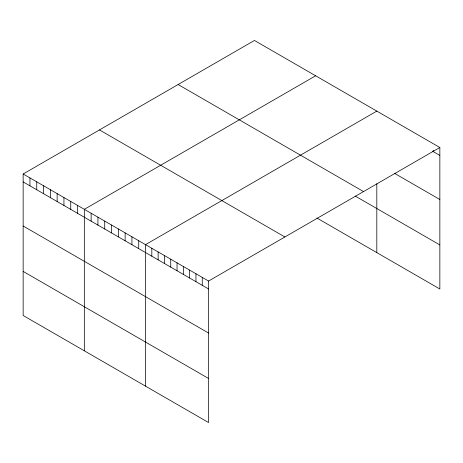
<?xml version="1.0" encoding="UTF-8"?>
<svg xmlns="http://www.w3.org/2000/svg" width="463" height="463" viewBox="0 0 463 463"><rect width="100%" height="100%" fill="white"/><g stroke="black" fill="none" stroke-linecap="round" stroke-linejoin="round"><path stroke-width="0.69" d="M23.15 173.995L208.558 281.041L208.558 422.54L23.15 315.494L23.15 173.995L254.442 40.46L439.85 147.506L439.85 289.005L316.86 217.998M315.627 75.787L84.335 209.322L84.335 350.815M376.813 111.114L145.521 244.643L145.521 386.142M208.558 281.041L439.85 147.506M432.401 151.123L439.85 155.423M394.574 173.37L439.85 199.507M178.116 84.526L363.524 191.572M355.179 196.04L439.85 244.921M99.476 129.929L284.884 236.975M23.15 181.913L208.558 288.958M23.15 225.996L208.558 333.042M23.15 271.411L208.558 378.456M433.547 150.348L433.547 151.789M376.813 183.753L376.813 252.607M202.256 277.401L202.256 285.318M195.953 273.76L195.953 281.678M189.651 270.12L189.651 278.043M183.348 266.485L183.348 274.403M177.04 262.845L177.04 270.762M170.737 259.205L170.737 267.122M164.434 255.564L164.434 263.482M158.132 251.924L158.132 259.841M151.823 248.284L151.823 256.201M138.721 240.719L138.721 248.637M131.926 236.796L131.926 244.713M125.126 232.872L125.126 240.789M118.325 228.948L118.325 236.865M111.531 225.018L111.531 232.941M104.731 221.094L104.731 229.011M97.93 217.17L97.93 225.087M91.136 213.246L91.136 221.164M77.535 205.398L77.535 213.316M70.741 201.469L70.741 209.386M63.94 197.545L63.94 205.462M57.14 193.621L57.14 201.538M50.345 189.697L50.345 197.614M43.545 185.773L43.545 193.69M36.745 181.843L36.745 189.761M29.95 177.919L29.95 185.837"/></g></svg>
